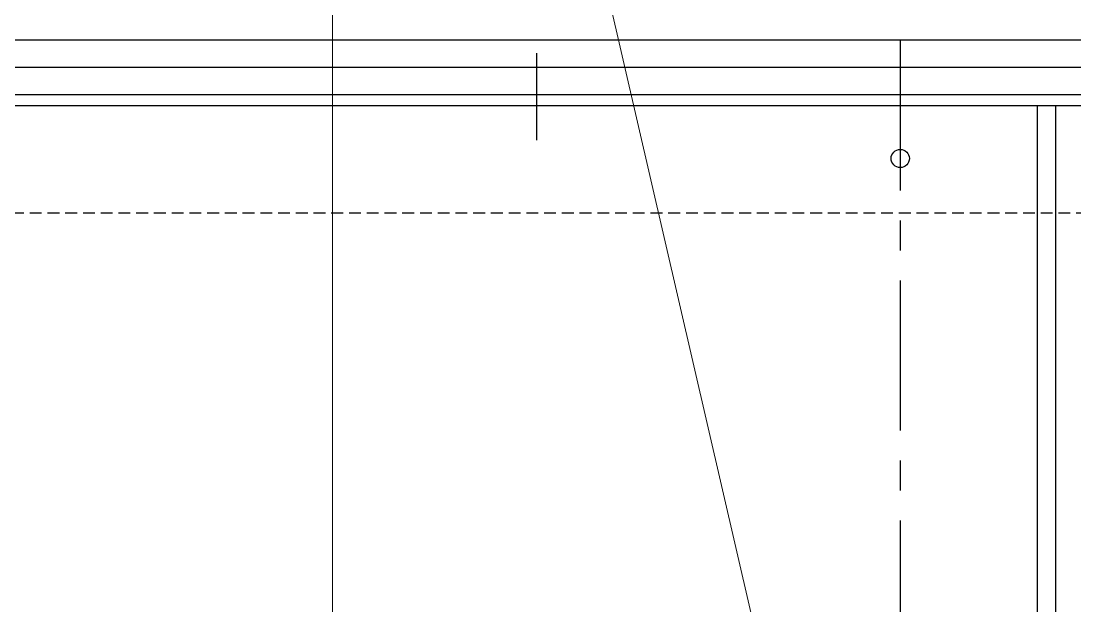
# Model space of a CAD drawing. Header units: millimetres. Extents: x 183355 to 194386, y -190559 to -183233.
# Drawn here: x 185369 to 185948, y -184210 to -183888 of the extents above; entities that cross this region are included whole.
import ezdxf

# ---------------------------------------------------------------- set-up
doc = ezdxf.new("R2010")
doc.units = ezdxf.units.MM
doc.header["$LTSCALE"] = 13
for name, pattern in [('CENTER', [50.8, 31.75, -6.35, 6.35, -6.35]), ('CENTER2', [1.125, 0.75, -0.125, 0.125, -0.125]), ('CENTERX2', [101.6, 63.5, -12.7, 12.7, -12.7]), ('DASHED', [0.75, 0.5, -0.25])]:
    doc.linetypes.add(name, pattern=pattern)
for name, color, linetype in [('1', 4, 'Continuous'), ('3中心线层', 1, 'CENTER'), ('4虚线层', 6, 'DASHED'), ('粗实线', 4, 'Continuous')]:
    doc.layers.add(name, color=color, linetype=linetype)
doc.layers.add('铁心', color=3, linetype='Continuous', lineweight=0)

msp = doc.modelspace()

# ---------------------------------------------------------------- linework, layer by layer
at = {"layer": '1', "color": 1, "linetype": 'CENTERX2', "lineweight": -3, "ltscale": 0.1}
msp.add_line((185852.215, -183898.971), (185852.215, -185998.969), dxfattribs=at)
at = {"layer": '3中心线层', "linetype": 'CENTER2', "lineweight": -3, "ltscale": 10}
msp.add_line((185652.237, -183906.057), (185652.237, -183953.853), dxfattribs=at)
at = {"layer": '4虚线层'}
msp.add_line((185042.215, -183993.969), (186662.215, -183993.969), dxfattribs=at)
at = {"layer": '粗实线', "lineweight": 30}
for p, q in [((186852.215, -183898.971), (184852.215, -183898.971)), ((186852.215, -183913.971), (184852.215, -183913.971)), ((186852.215, -183928.971), (184852.215, -183928.971)), ((186846.215, -183934.971), (184858.215, -183934.971))]:
    msp.add_line(p, q, dxfattribs=at)
at = {"layer": '粗实线'}
for p, q in [((185927.479, -183934.971), (185927.479, -185888.969)), ((185937.479, -183934.971), (185937.479, -185888.969))]:
    msp.add_line(p, q, dxfattribs=at)
at = {"layer": '粗实线', "lineweight": 30}
msp.add_circle((185852.215, -183963.989), 5, dxfattribs=at)
at = {"layer": '铁心'}
for points in [[(185540.084, -184431.121), (185540.084, -183773.326), (185540.084, -183773.326)], [(185816.416, -184414.261), (185668.444, -183773.326), (185668.444, -183773.326)]]:
    msp.add_lwpolyline(points, dxfattribs=at)

doc.saveas('drawing.dxf')
